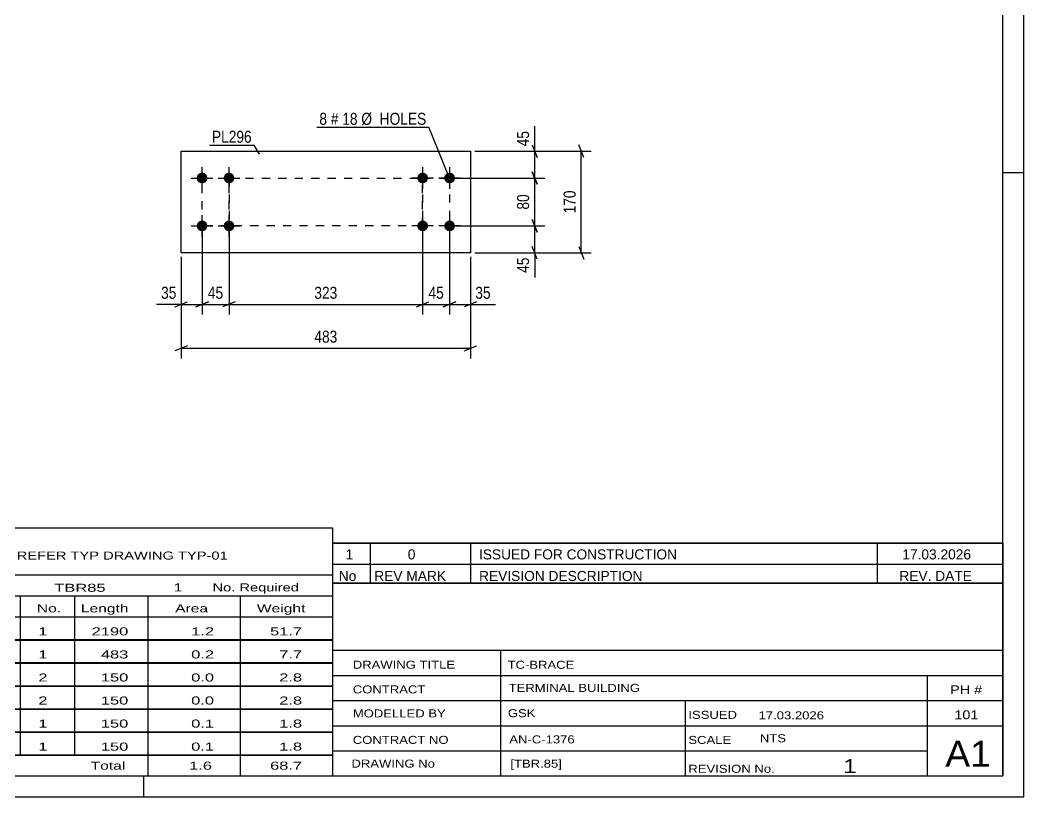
# Model space of a CAD drawing. Header units: millimetres. Extents: x 0 to 594, y 0 to 420.
# Drawn here: x 354.5 to 594, y 0 to 185.4 of the extents above; entities that cross this region are included whole.
import ezdxf

# ---------------------------------------------------------------- set-up
doc = ezdxf.new("R2010")
doc.units = ezdxf.units.MM
doc.linetypes.add('DXK_LINE_DOT2', pattern=[3.9198, 1.9599, -1.9599])
doc.styles.add('Arial Narrow', font='ARIALN.TTF', dxfattribs={"height": 0.2})

# ---------------------------------------------------------------- blocks, each defined once
blk = doc.blocks.new('Unknown-585696634-1128')
at = {"color": 5, "linetype": 'Continuous'}
for p, q in [((594, 0), (594, 420)), ((589, 5), (589, 415)), ((594, 149), (589, 149)), ((5, 5), (589, 5)), ((384, 0), (384, 5)), ((0, 0), (594, 0))]:
    blk.add_line(p, q, dxfattribs=at)
blk = doc.blocks.new('Part-585696634-6413 - 6412')
at = {"color": 2, "linetype": 'Continuous'}
for p, q in [((392.92, 154.16), (461.98, 154.16)), ((392.92, 129.88), (392.92, 154.16)), ((461.98, 154.16), (461.98, 129.88)), ((461.98, 129.88), (392.92, 129.88))]:
    blk.add_line(p, q, dxfattribs=at)
blk = doc.blocks.new('Bolt-585696634-6414 - 6412')
at = {"linetype": 'Continuous'}
for points in [[(450.55, 146.45, -1), (450.55, 149.02, -1)], [(456.98, 146.45, -1), (456.98, 149.02, -1)], [(450.55, 135.02, -1), (450.55, 137.59, -1)], [(456.98, 135.02, -1), (456.98, 137.59, -1)]]:
    blk.add_hatch(color=1, dxfattribs=at).paths.add_polyline_path(points)
at = {"color": 1, "linetype": 'Continuous'}
for p, q in [((450.55, 150.3), (450.55, 145.16)), ((456.98, 150.3), (456.98, 145.16)), ((453.12, 147.73), (447.98, 147.73)), ((459.55, 147.73), (454.41, 147.73)), ((450.55, 138.88), (450.55, 133.73)), ((456.98, 138.88), (456.98, 133.73)), ((453.12, 136.3), (447.98, 136.3)), ((459.55, 136.3), (454.41, 136.3))]:
    blk.add_line(p, q, dxfattribs=at)
blk = doc.blocks.new('Bolt-585696634-6415 - 6412')
at = {"linetype": 'Continuous'}
for points in [[(397.92, 149.02, -1), (397.92, 146.45, -1)], [(404.35, 149.02, -1), (404.35, 146.45, -1)], [(397.92, 137.59, -1), (397.92, 135.02, -1)], [(404.35, 137.59, -1), (404.35, 135.02, -1)]]:
    blk.add_hatch(color=1, dxfattribs=at).paths.add_polyline_path(points)
at = {"color": 1, "linetype": 'Continuous'}
for p, q in [((397.92, 145.16), (397.92, 150.3)), ((404.35, 145.16), (404.35, 150.3)), ((395.35, 147.73), (400.49, 147.73)), ((401.77, 147.73), (406.92, 147.73)), ((397.92, 133.73), (397.92, 138.88)), ((404.35, 133.73), (404.35, 138.88)), ((395.35, 136.3), (400.49, 136.3)), ((401.77, 136.3), (406.92, 136.3))]:
    blk.add_line(p, q, dxfattribs=at)
blk = doc.blocks.new('Rectangle-585696634-6641 - 6412')
at = {"color": 1, "linetype": 'DXK_LINE_DOT2'}
blk.add_lwpolyline([(397.92, 147.73), (404.35, 147.73), (404.35, 136.3), (397.92, 136.3), (397.92, 147.73)], close=True, dxfattribs=at)
blk = doc.blocks.new('Rectangle-585696634-6651 - 6412')
at = {"color": 1, "linetype": 'DXK_LINE_DOT2'}
blk.add_lwpolyline([(404.35, 147.73), (450.55, 147.73), (450.55, 136.3), (404.35, 136.3), (404.35, 147.73)], close=True, dxfattribs=at)
blk = doc.blocks.new('Rectangle-585696634-6661 - 6412')
at = {"color": 1, "linetype": 'DXK_LINE_DOT2'}
blk.add_lwpolyline([(450.55, 147.73), (456.98, 147.73), (456.98, 136.3), (450.55, 136.3), (450.55, 147.73)], close=True, dxfattribs=at)
blk = doc.blocks.new('StraightDimension-585696634-6459 - 6412')
at = {"color": 7, "linetype": 'Continuous'}
for p, q in [((462.98, 154.16), (490.79, 154.16)), ((488.99, 152.66), (487.79, 155.66)), ((488.39, 129.88), (488.39, 154.16)), ((462.98, 129.88), (490.79, 129.88)), ((487.79, 131.38), (488.99, 128.38))]:
    blk.add_line(p, q, dxfattribs=at)
at = {"color": 0}
blk.add_wipeout([(487.64, 145.36), (483.44, 145.36), (483.44, 138.68), (487.64, 138.68)], dxfattribs=at)
at = {"color": 3, "style": 'Arial Narrow'}
blk.add_text('170', height=2.863, rotation=90.0002, dxfattribs=at).set_placement((487.04, 139.28))
blk = doc.blocks.new('StraightDimension-585696634-6611 - 6412')
at = {"color": 7, "linetype": 'Continuous'}
for p, q in [((476.68, 149.23), (477.88, 146.23)), ((457.98, 147.73), (479.68, 147.73)), ((477.28, 136.3), (477.28, 147.73)), ((477.88, 134.8), (476.68, 137.8)), ((457.98, 136.3), (479.68, 136.3))]:
    blk.add_line(p, q, dxfattribs=at)
at = {"color": 0}
blk.add_wipeout([(476.53, 144.45), (472.33, 144.45), (472.33, 139.59), (476.53, 139.59)], dxfattribs=at)
at = {"color": 3, "style": 'Arial Narrow'}
blk.add_text('80', height=2.863, rotation=90.0002, dxfattribs=at).set_placement((475.93, 140.19))
blk = doc.blocks.new('StraightDimension-585696634-6419 - 6412')
at = {"color": 7, "linetype": 'Continuous'}
for p, q in [((456.98, 135.3), (456.98, 115.16)), ((461.98, 128.88), (461.98, 115.16)), ((455.48, 116.96), (458.48, 118.16)), ((456.98, 117.56), (461.98, 117.56)), ((463.48, 118.16), (460.48, 116.96))]:
    blk.add_line(p, q, dxfattribs=at)
at = {"color": 0}
blk.add_wipeout([(467.36, 118.31), (467.36, 122.51), (462.51, 122.51), (462.51, 118.31)], dxfattribs=at)
at = {"color": 7, "linetype": 'Continuous'}
blk.add_line((461.98, 117.56), (467.89, 117.56), dxfattribs=at)
blk.add_line((461.98, 117.56), (467.89, 117.56), dxfattribs=at)
at = {"color": 3, "style": 'Arial Narrow'}
blk.add_text('35', height=2.863, dxfattribs=at).set_placement((463.11, 118.91))
blk = doc.blocks.new('StraightDimension-585696634-6612 - 6412')
at = {"color": 7, "linetype": 'Continuous'}
for p, q in [((476.68, 137.8), (477.88, 134.8)), ((457.98, 136.3), (479.68, 136.3)), ((477.28, 129.88), (477.28, 136.3)), ((462.98, 129.88), (479.68, 129.88)), ((477.88, 128.38), (476.68, 131.38))]:
    blk.add_line(p, q, dxfattribs=at)
at = {"color": 0}
blk.add_wipeout([(476.53, 129.35), (472.33, 129.35), (472.33, 124.49), (476.53, 124.49)], dxfattribs=at)
at = {"color": 7, "linetype": 'Continuous'}
blk.add_line((477.28, 129.88), (477.28, 123.97), dxfattribs=at)
blk.add_line((477.28, 129.88), (477.28, 123.97), dxfattribs=at)
at = {"color": 3, "style": 'Arial Narrow'}
blk.add_text('45', height=2.863, rotation=90.0002, dxfattribs=at).set_placement((475.93, 125.09))
blk = doc.blocks.new('StraightDimension-585696634-6420 - 6412')
at = {"color": 7, "linetype": 'Continuous'}
for p, q in [((450.55, 135.3), (450.55, 115.16)), ((456.98, 135.3), (456.98, 115.16)), ((449.05, 116.96), (452.05, 118.16)), ((450.55, 117.56), (456.98, 117.56)), ((458.48, 118.16), (455.48, 116.96))]:
    blk.add_line(p, q, dxfattribs=at)
at = {"color": 0}
blk.add_wipeout([(456.19, 118.31), (456.19, 122.51), (451.34, 122.51), (451.34, 118.31)], dxfattribs=at)
at = {"color": 3, "style": 'Arial Narrow'}
blk.add_text('45', height=2.863, dxfattribs=at).set_placement((451.94, 118.91))
blk = doc.blocks.new('StraightDimension-585696634-6421 - 6412')
at = {"color": 7, "linetype": 'Continuous'}
for p, q in [((404.35, 135.3), (404.35, 115.16)), ((450.55, 135.3), (450.55, 115.16)), ((405.85, 118.16), (402.85, 116.96)), ((404.35, 117.56), (450.55, 117.56)), ((449.05, 116.96), (452.05, 118.16))]:
    blk.add_line(p, q, dxfattribs=at)
at = {"color": 0}
blk.add_wipeout([(430.79, 118.31), (430.79, 122.51), (424.11, 122.51), (424.11, 118.31)], dxfattribs=at)
at = {"color": 3, "style": 'Arial Narrow'}
blk.add_text('323', height=2.863, dxfattribs=at).set_placement((424.71, 118.91))
blk = doc.blocks.new('StraightDimension-585696634-6422 - 6412')
at = {"color": 7, "linetype": 'Continuous'}
for p, q in [((397.92, 135.3), (397.92, 115.16)), ((404.35, 135.3), (404.35, 115.16)), ((396.42, 116.96), (399.42, 118.16)), ((397.92, 117.56), (404.35, 117.56)), ((405.85, 118.16), (402.85, 116.96))]:
    blk.add_line(p, q, dxfattribs=at)
at = {"color": 0}
blk.add_wipeout([(403.56, 118.31), (403.56, 122.51), (398.7, 122.51), (398.7, 118.31)], dxfattribs=at)
at = {"color": 3, "style": 'Arial Narrow'}
blk.add_text('45', height=2.863, dxfattribs=at).set_placement((399.3, 118.91))
blk = doc.blocks.new('StraightDimension-585696634-6423 - 6412')
at = {"color": 7, "linetype": 'Continuous'}
for p, q in [((397.92, 135.3), (397.92, 115.16)), ((392.92, 128.88), (392.92, 115.16)), ((391.42, 116.96), (394.42, 118.16)), ((392.92, 117.56), (397.92, 117.56)), ((399.42, 118.16), (396.42, 116.96))]:
    blk.add_line(p, q, dxfattribs=at)
at = {"color": 0}
blk.add_wipeout([(392.39, 118.31), (392.39, 122.51), (387.54, 122.51), (387.54, 118.31)], dxfattribs=at)
at = {"color": 7, "linetype": 'Continuous'}
blk.add_line((392.92, 117.56), (387.01, 117.56), dxfattribs=at)
blk.add_line((392.92, 117.56), (387.01, 117.56), dxfattribs=at)
at = {"color": 3, "style": 'Arial Narrow'}
blk.add_text('35', height=2.863, dxfattribs=at).set_placement((388.14, 118.91))
blk = doc.blocks.new('StraightDimension-585696634-6439 - 6412')
at = {"color": 7, "linetype": 'Continuous'}
for p, q in [((392.92, 128.88), (392.92, 104.68)), ((461.98, 128.88), (461.98, 104.68)), ((394.42, 107.68), (391.42, 106.48)), ((392.92, 107.08), (461.98, 107.08)), ((460.48, 106.48), (463.48, 107.68))]:
    blk.add_line(p, q, dxfattribs=at)
at = {"color": 0}
blk.add_wipeout([(430.79, 107.83), (430.79, 112.03), (424.11, 112.03), (424.11, 107.83)], dxfattribs=at)
at = {"color": 3, "style": 'Arial Narrow'}
blk.add_text('483', height=2.863, dxfattribs=at).set_placement((424.71, 108.43))
blk = doc.blocks.new('StraightDimension-585696634-6610 - 6412')
at = {"color": 7, "linetype": 'Continuous'}
for p, q in [((462.98, 154.16), (479.68, 154.16)), ((476.68, 155.66), (477.88, 152.66)), ((477.28, 147.73), (477.28, 154.16)), ((477.88, 146.23), (476.68, 149.23)), ((457.98, 147.73), (479.68, 147.73))]:
    blk.add_line(p, q, dxfattribs=at)
at = {"color": 0}
blk.add_wipeout([(476.53, 159.54), (472.33, 159.54), (472.33, 154.69), (476.53, 154.69)], dxfattribs=at)
at = {"color": 7, "linetype": 'Continuous'}
blk.add_line((477.28, 154.16), (477.28, 160.07), dxfattribs=at)
blk.add_line((477.28, 154.16), (477.28, 160.07), dxfattribs=at)
at = {"color": 3, "style": 'Arial Narrow'}
blk.add_text('45', height=2.863, rotation=90.0002, dxfattribs=at).set_placement((475.93, 155.29))
blk = doc.blocks.new('Unknown-585696634-7212')
at = {"color": 7, "linetype": 'Continuous'}
for p, q in [((429, 51.05), (429, 5)), ((429, 51.05), (589, 51.05)), ((589, 51), (589, 5)), ((429, 35), (589, 35)), ((469.14, 35), (469.14, 5)), ((429, 29), (589, 29)), ((571, 5.05), (571, 29.05)), ((429, 23), (589, 23)), ((513.14, 23), (513.14, 5)), ((429, 17), (589, 17)), ((429, 11), (571, 11)), ((429, 5), (589, 5))]:
    blk.add_line(p, q, dxfattribs=at)
at = {"color": 7, "style": 'Arial Narrow'}
for s, height, width, p in [('DRAWING TITLE', 1.9089, 1.425378, (433.88, 30.61)), ('TC-BRACE', 1.909, 1.425378, (470.81, 30.59)), ('CONTRACT', 1.909, 1.425378, (433.88, 24.71)), ('TERMINAL BUILDING', 1.9089, 1.425378, (471.06, 25.07)), ('MODELLED BY', 1.9089, 1.425378, (433.88, 18.98)), ('GSK', 1.909, 1.425378, (470.88, 19.04)), ('ISSUED', 1.909, 1.425378, (513.94, 18.64)), ('17.03.2026', 1.909, 1.425378, (530.69, 18.52)), ('CONTRACT NO', 1.9089, 1.425378, (433.88, 12.66)), ('AN-C-1376', 1.909, 1.425378, (471.23, 12.78)), ('SCALE', 1.909, 1.425378, (513.94, 12.65)), ('A1', 6.204, 1.25, (575.24, 7.2)), ('DRAWING No', 1.909, 1.425378, (433.56, 7)), ('[TBR.85]', 1.909, 1.425378, (471.46, 6.99)), ('REVISION No.', 1.9089, 1.425378, (513.94, 5.77)), ('1', 3.34, 1.5, (550.91, 5.68))]:
    blk.add_text(s, height=height, dxfattribs=dict(at, width=width)).set_placement(p)
at = {"color": 7, "linetype": 'Continuous', "style": 'Arial Narrow'}
for s, height, width, p in [('PH #', 2.1, 1.42538, (576.4, 24.55)), ('101', 2.1, 1.42538, (577.41, 18.55)), ('NTS', 1.909, 1.425378, (531, 13.05))]:
    blk.add_text(s, height=height, dxfattribs=dict(at, width=width)).set_placement(p)
blk = doc.blocks.new('Unknown-585696634-7213')
at = {"color": 7, "linetype": 'Continuous'}
for p, q in [((429, 60.55), (589, 60.55)), ((589, 60.55), (429, 60.55)), ((429, 60.55), (429, 55.55)), ((438, 60.55), (438, 55.55)), ((462, 60.55), (462, 55.55)), ((559, 60.55), (559, 55.55)), ((589, 60.55), (589, 55.55)), ((429, 55.55), (589, 55.55)), ((429, 55.55), (429, 51.05)), ((429, 55.55), (589, 55.55)), ((438, 55.55), (438, 51.05)), ((462, 55.55), (462, 51.05)), ((559, 55.55), (559, 51.05)), ((589, 55.55), (589, 51.05)), ((589, 51.05), (429, 51.05))]:
    blk.add_line(p, q, dxfattribs=at)
at = {"color": 7, "linetype": 'Continuous', "style": 'Arial Narrow'}
for s, height, width, p in [('1', 2.39, 1.196471, (432.16, 56.7)), ('0', 2.39, 1.196471, (447, 56.7)), ('ISSUED FOR CONSTRUCTION', 2.3861, 1.196471, (464, 56.7)), ('17.03.2026', 2.386, 1.196471, (565, 56.7)), ('No', 2.386, 1.2, (430.54, 51.55)), ('REV MARK', 2.386, 1.2, (439, 51.55)), ('REVISION DESCRIPTION', 2.3861, 1.2, (464, 51.55)), ('REV. DATE', 2.386, 1.2, (564.28, 51.55))]:
    blk.add_text(s, height=height, dxfattribs=dict(at, width=width)).set_placement(p)
blk = doc.blocks.new('Unknown-585696634-7214')
at = {"color": 7, "linetype": 'Continuous'}
for p, q in [((269, 64.25), (429, 64.25)), ((269, 53), (269, 64.25)), ((429, 64.25), (429, 53)), ((269, 53), (429, 53)), ((269, 53), (269, 48)), ((429, 53), (429, 48)), ((269, 48), (429, 48)), ((269, 48), (269, 43)), ((293, 48), (293, 43)), ((328.5, 48), (328.5, 43)), ((354.5, 48), (354.5, 43)), ((367.5, 48), (367.5, 43)), ((385, 48), (385, 43)), ((407, 48), (407, 43)), ((429, 48), (429, 43)), ((269, 43), (429, 43)), ((269, 42.95), (269, 37.55)), ((269, 42.95), (429, 42.95)), ((293, 43), (293, 37.5)), ((328.5, 43), (328.5, 37.5)), ((354.5, 43), (354.5, 37.5)), ((367.5, 43), (367.5, 37.5)), ((385, 43), (385, 37.5)), ((407, 43), (407, 37.5)), ((429, 42.95), (429, 37.55)), ((269, 37.55), (429, 37.55)), ((269, 37.45), (269, 32.05)), ((269, 37.45), (429, 37.45)), ((293, 37.5), (293, 32)), ((328.5, 37.5), (328.5, 32)), ((354.5, 37.5), (354.5, 32)), ((367.5, 37.5), (367.5, 32)), ((385, 37.5), (385, 32)), ((407, 37.5), (407, 32)), ((429, 37.45), (429, 32.05)), ((269, 32.05), (429, 32.05)), ((269, 31.95), (269, 26.55)), ((269, 31.95), (429, 31.95)), ((293, 32), (293, 26.5)), ((328.5, 32), (328.5, 26.5)), ((354.5, 32), (354.5, 26.5)), ((367.5, 32), (367.5, 26.5)), ((385, 32), (385, 26.5)), ((407, 32), (407, 26.5)), ((429, 31.95), (429, 26.55)), ((269, 26.55), (429, 26.55)), ((269, 26.45), (269, 21.05)), ((269, 26.45), (429, 26.45)), ((293, 26.5), (293, 21)), ((328.5, 26.5), (328.5, 21)), ((354.5, 26.5), (354.5, 21)), ((367.5, 26.5), (367.5, 21)), ((385, 26.5), (385, 21)), ((407, 26.5), (407, 21)), ((429, 26.45), (429, 21.05)), ((269, 21.05), (429, 21.05)), ((269, 20.95), (269, 15.55)), ((269, 20.95), (429, 20.95)), ((293, 21), (293, 15.5)), ((328.5, 21), (328.5, 15.5)), ((354.5, 21), (354.5, 15.5)), ((367.5, 21), (367.5, 15.5)), ((385, 21), (385, 15.5)), ((407, 21), (407, 15.5)), ((429, 20.95), (429, 15.55)), ((269, 15.55), (429, 15.55)), ((269, 15.45), (269, 10.05)), ((269, 15.45), (429, 15.45)), ((293, 15.5), (293, 10)), ((328.5, 15.5), (328.5, 10)), ((354.5, 15.5), (354.5, 10)), ((367.5, 15.5), (367.5, 10)), ((385, 15.5), (385, 10)), ((407, 15.5), (407, 10)), ((429, 15.45), (429, 10.05)), ((269, 10.05), (429, 10.05)), ((269, 10), (429, 10)), ((269, 10), (269, 5)), ((385, 10), (385, 5)), ((407, 10), (407, 5)), ((429, 10), (429, 5)), ((269, 5), (429, 5))]:
    blk.add_line(p, q, dxfattribs=at)
at = {"color": 7, "style": 'Arial Narrow'}
for s, height, width, p in [('GENERAL NOTES & WELD DETAILS :', 2.8633, 1.4, (270.15, 56.56)), ('REFER TYP DRAWING TYP-01', 1.9089, 1.6, (353.7, 56.66)), ("MATERIAL LIST FOR ASSEMBLY MK'D", 1.9089, 1.6, (270.15, 49.06)), ('TBR85', 1.909, 1.794707, (362.68, 48.97)), ('1', 1.91, 1.794707, (391.08, 49.06)), ('No. Required', 1.9089, 1.6, (400.41, 49.06)), ('Mark', 1.909, 1.7, (270.34, 44)), ('Profile', 1.909, 1.7, (303.41, 44)), ('Material', 1.909, 1.7, (333.54, 44.06)), ('No.', 1.909, 1.7, (358.5, 44.06)), ('Length', 1.909, 1.7, (369, 44.06)), ('Area', 1.909, 1.7, (391.5, 44.06)), ('Weight', 1.909, 1.7, (411, 44.06))]:
    blk.add_text(s, height=height, dxfattribs=dict(at, width=width)).set_placement(p)
at = {"color": 7, "linetype": 'Continuous', "style": 'Arial Narrow'}
for s, height, width, p in [('TBR85', 1.909, 1.794707, (270.5, 38.56)), ('SHS132*6', 1.909, 1.794707, (295, 38.56)), ('E350', 1.909, 1.794707, (334.74, 38.56)), ('1', 1.91, 1.794707, (358.86, 38.56)), ('2190', 1.909, 1.794707, (371.58, 38.56)), ('1.2', 1.909, 1.794707, (395.32, 38.56)), ('51.7', 1.909, 1.794707, (414.14, 38.56)), ('PL296', 1.909, 1.794707, (270.5, 33.06)), ('PL12*170', 1.909, 1.794707, (295, 33.06)), ('E350', 1.909, 1.794707, (334.74, 33.06)), ('1', 1.91, 1.794707, (358.86, 33.06)), ('483', 1.909, 1.794707, (373.77, 33.06)), ('0.2', 1.909, 1.794707, (395.32, 33.06)), ('7.7', 1.909, 1.794707, (416.33, 33.06)), ('PL40', 1.909, 1.794707, (270.5, 27.56)), ('PL10*120', 1.909, 1.794707, (295, 27.56)), ('E350', 1.909, 1.794707, (334.74, 27.56)), ('2', 1.91, 1.794707, (358.86, 27.56)), ('150', 1.909, 1.794707, (373.77, 27.56)), ('0.0', 1.909, 1.794707, (395.32, 27.56)), ('2.8', 1.909, 1.794707, (416.33, 27.56)), ('PL564', 1.909, 1.794707, (270.5, 22.06)), ('PL10*120', 1.909, 1.794707, (295, 22.06)), ('E350', 1.909, 1.794707, (334.74, 22.06)), ('2', 1.91, 1.794707, (358.86, 22.06)), ('150', 1.909, 1.794707, (373.77, 22.06)), ('0.0', 1.909, 1.794707, (395.32, 22.06)), ('2.8', 1.909, 1.794707, (416.33, 22.06)), ('PL41', 1.909, 1.794707, (270.5, 16.56)), ('PL10*150', 1.909, 1.794707, (295, 16.56)), ('E350', 1.909, 1.794707, (334.74, 16.56)), ('1', 1.91, 1.794707, (358.86, 16.56)), ('150', 1.909, 1.794707, (373.77, 16.56)), ('0.1', 1.909, 1.794707, (395.32, 16.56)), ('1.8', 1.909, 1.794707, (416.33, 16.56)), ('PL565', 1.909, 1.794707, (270.5, 11.06)), ('PL10*150', 1.909, 1.794707, (295, 11.06)), ('E350', 1.909, 1.794707, (334.74, 11.06)), ('1', 1.91, 1.794707, (358.86, 11.06)), ('150', 1.909, 1.794707, (373.77, 11.06)), ('0.1', 1.909, 1.794707, (395.32, 11.06)), ('1.8', 1.909, 1.794707, (416.33, 11.06)), ('Total', 1.909, 1.7, (371.33, 6.5)), ('1.6', 1.909, 1.794707, (394.83, 6.5)), ('68.7', 1.909, 1.794707, (414.14, 6.5))]:
    blk.add_text(s, height=height, dxfattribs=dict(at, width=width)).set_placement(p)
blk = doc.blocks.new('MarkSet-585696634-6568 - 6412')
at = {"color": 0}
blk.add_wipeout([(427.73, 160.43), (427.73, 163.43), (425.9, 163.43), (425.9, 160.43)], dxfattribs=at)
blk.add_wipeout([(427.73, 160.43), (427.73, 163.43), (425.9, 163.43), (425.9, 160.43)], dxfattribs=at)
blk.add_wipeout([(430.46, 160.43), (430.46, 163.43), (428.63, 163.43), (428.63, 160.43)], dxfattribs=at)
blk.add_wipeout([(430.46, 160.43), (430.46, 163.43), (428.63, 163.43), (428.63, 160.43)], dxfattribs=at)
at = {"color": 3, "style": 'Arial Narrow'}
blk.add_text('8', height=2.86, dxfattribs=at).set_placement((425.9, 160.43))
at = {"color": 0}
blk.add_wipeout([(435.01, 160.43), (435.01, 163.43), (431.36, 163.43), (431.36, 160.43)], dxfattribs=at)
blk.add_wipeout([(435.01, 160.43), (435.01, 163.43), (431.36, 163.43), (431.36, 160.43)], dxfattribs=at)
at = {"color": 3, "style": 'Arial Narrow'}
blk.add_text('#', height=2.86, dxfattribs=at).set_placement((428.63, 160.43))
at = {"color": 0}
blk.add_wipeout([(451.44, 160.43), (451.44, 163.43), (435.91, 163.43), (435.91, 160.43)], dxfattribs=at)
blk.add_wipeout([(451.44, 160.43), (451.44, 163.43), (435.91, 163.43), (435.91, 160.43)], dxfattribs=at)
at = {"color": 7, "linetype": 'Continuous'}
for p in [(425.3, 159.83), (456.98, 147.73)]:
    blk.add_line(p, (452.04, 159.83), dxfattribs=at)
at = {"color": 3, "style": 'Arial Narrow'}
for s, p in [('18', (431.36, 160.43)), ('Ø  HOLES', (435.91, 160.43))]:
    blk.add_text(s, height=2.863, dxfattribs=at).set_placement(p)
blk = doc.blocks.new('Mark-585696634-6462 - 6412')
at = {"color": 0}
blk.add_wipeout([(409.78, 156.15), (409.78, 159.15), (400.27, 159.15), (400.27, 156.15)], dxfattribs=at)
blk.add_wipeout([(409.78, 156.15), (409.78, 159.15), (400.27, 159.15), (400.27, 156.15)], dxfattribs=at)
at = {"color": 30, "linetype": 'Continuous'}
for p in [(399.67, 155.55), (411.62, 153.4)]:
    blk.add_line(p, (410.38, 155.55), dxfattribs=at)
at = {"color": 3, "style": 'Arial Narrow'}
blk.add_text('PL296', height=2.863, dxfattribs=at).set_placement((400.27, 156.15))

msp = doc.modelspace()

# ---------------------------------------------------------------- block references
for name in ['Unknown-585696634-1128', 'Part-585696634-6413 - 6412', 'Bolt-585696634-6415 - 6412', 'Bolt-585696634-6414 - 6412', 'Rectangle-585696634-6641 - 6412', 'Rectangle-585696634-6651 - 6412', 'Rectangle-585696634-6661 - 6412', 'Unknown-585696634-7214', 'Unknown-585696634-7213', 'Unknown-585696634-7212']:
    msp.add_blockref(name, (0, 0))

# ---------------------------------------------------------------- next in the draw order: block references
for name in ['Mark-585696634-6462 - 6412', 'StraightDimension-585696634-6459 - 6412']:
    msp.add_blockref(name, (0, 0))

# ---------------------------------------------------------------- next in the draw order: block references
msp.add_blockref('StraightDimension-585696634-6611 - 6412', (0, 0))

# ---------------------------------------------------------------- next in the draw order: block references
for name in ['StraightDimension-585696634-6610 - 6412', 'StraightDimension-585696634-6419 - 6412']:
    msp.add_blockref(name, (0, 0))

# ---------------------------------------------------------------- next in the draw order: block references
for name in ['MarkSet-585696634-6568 - 6412', 'StraightDimension-585696634-6612 - 6412']:
    msp.add_blockref(name, (0, 0))

# ---------------------------------------------------------------- next in the draw order: block references
msp.add_blockref('StraightDimension-585696634-6420 - 6412', (0, 0))

# ---------------------------------------------------------------- next in the draw order: block references
msp.add_blockref('StraightDimension-585696634-6421 - 6412', (0, 0))

# ---------------------------------------------------------------- next in the draw order: block references
msp.add_blockref('StraightDimension-585696634-6422 - 6412', (0, 0))

# ---------------------------------------------------------------- next in the draw order: block references
msp.add_blockref('StraightDimension-585696634-6423 - 6412', (0, 0))

# ---------------------------------------------------------------- next in the draw order: block references
msp.add_blockref('StraightDimension-585696634-6439 - 6412', (0, 0))

doc.saveas('drawing.dxf')
